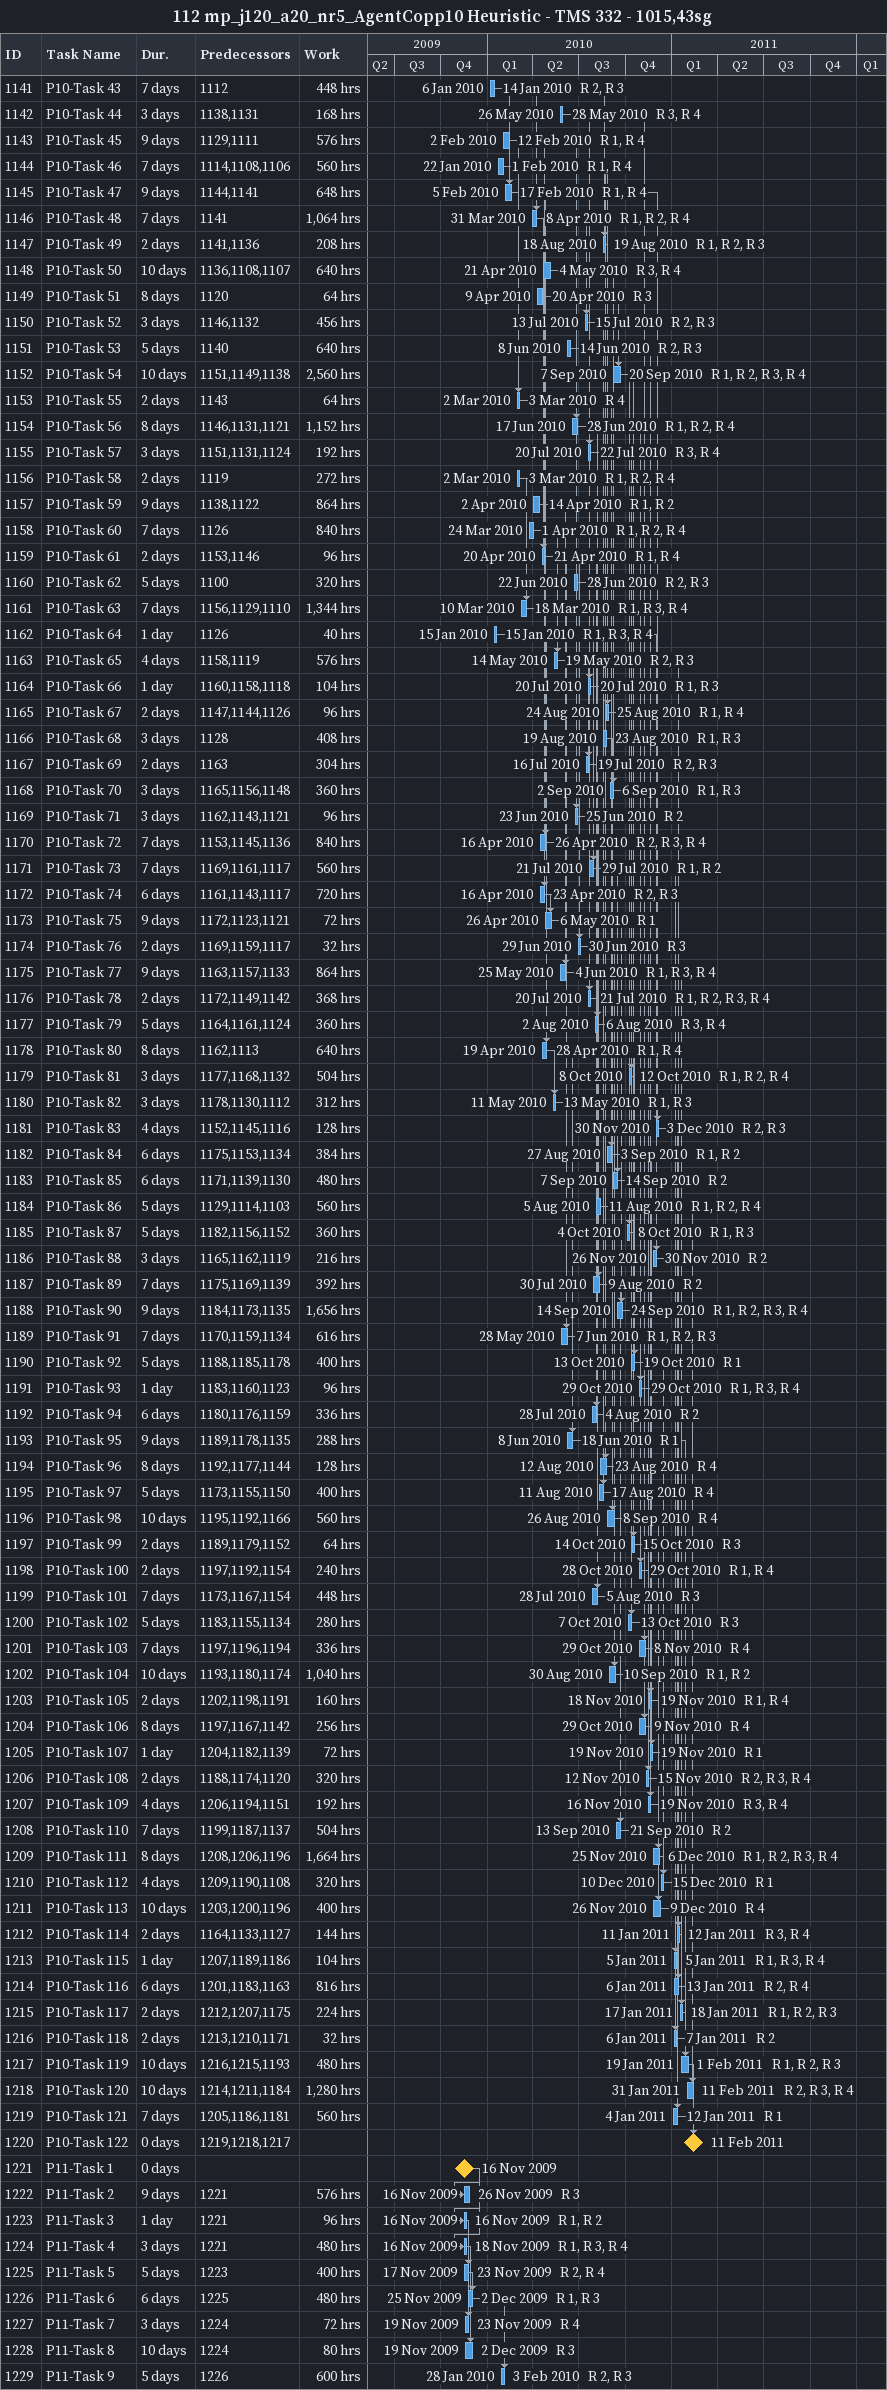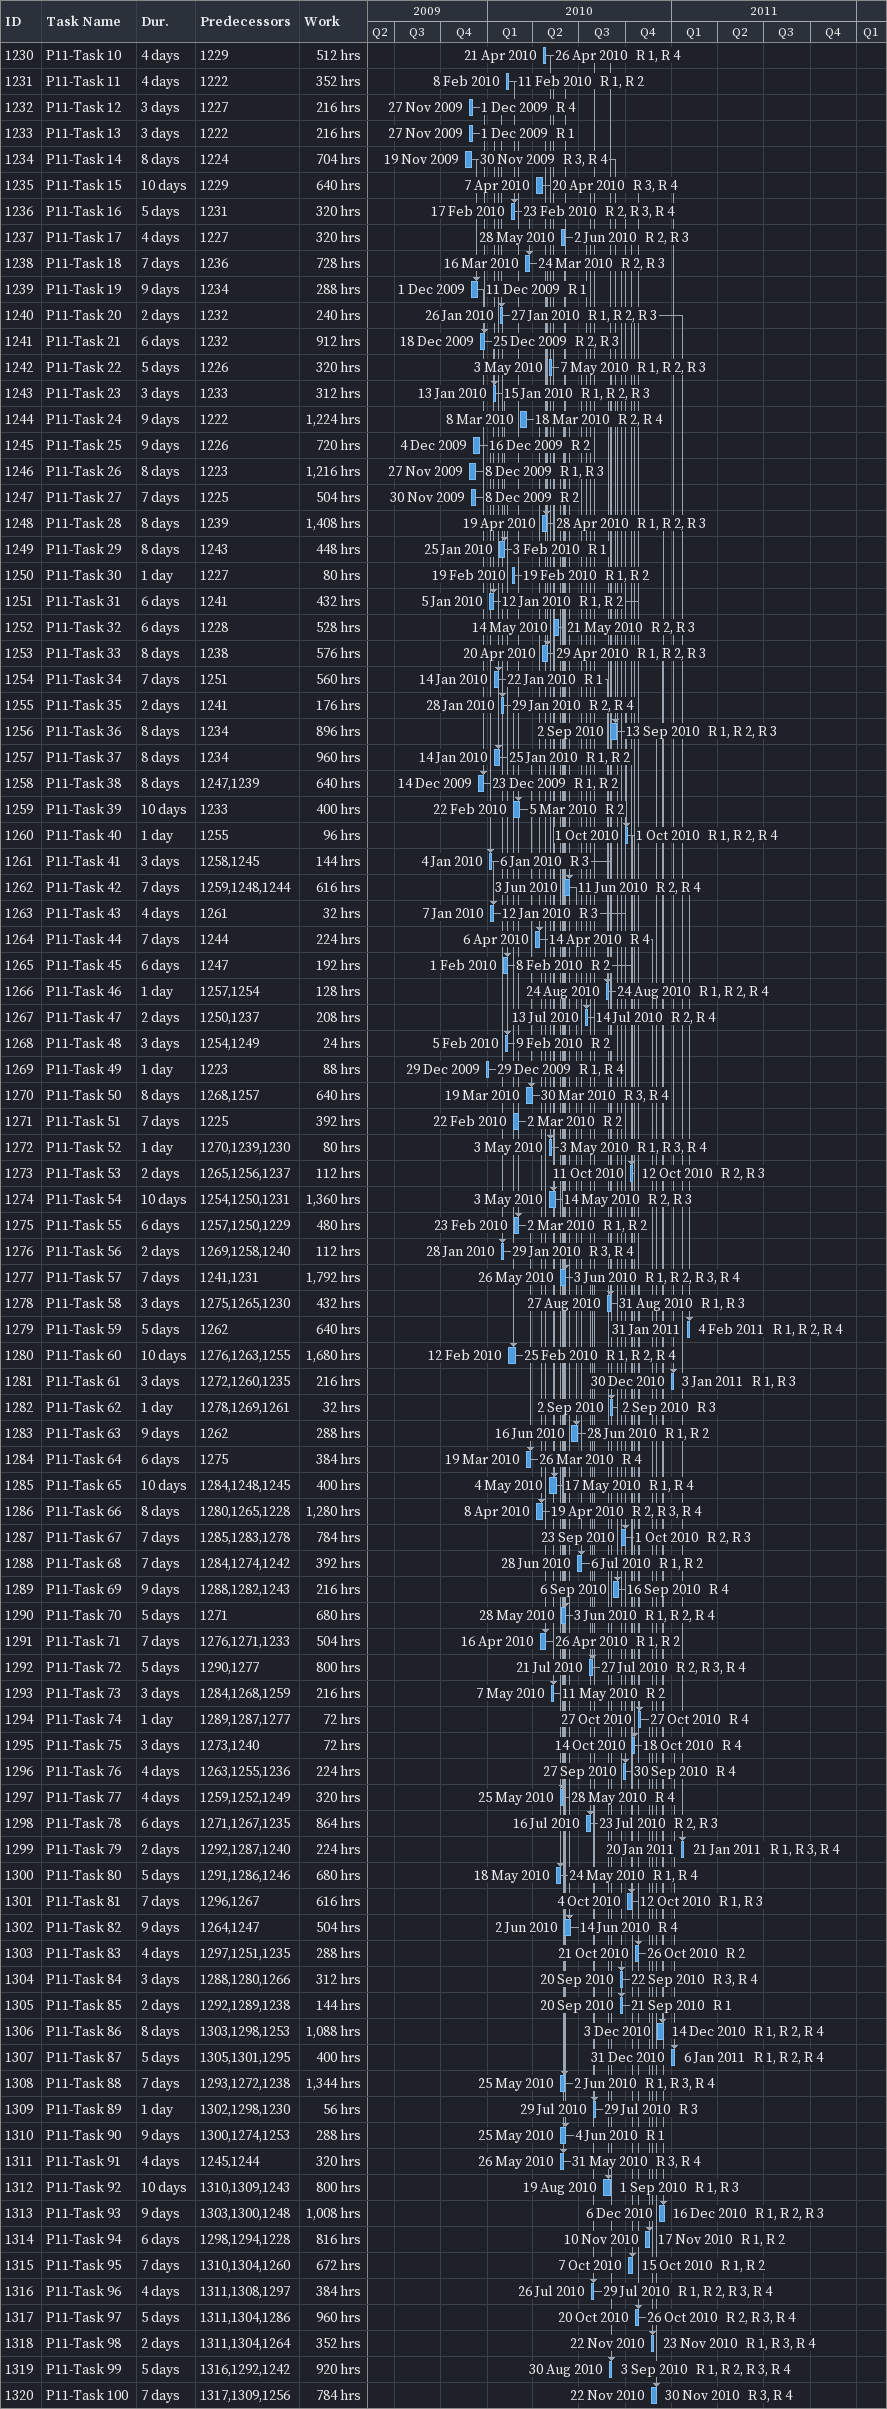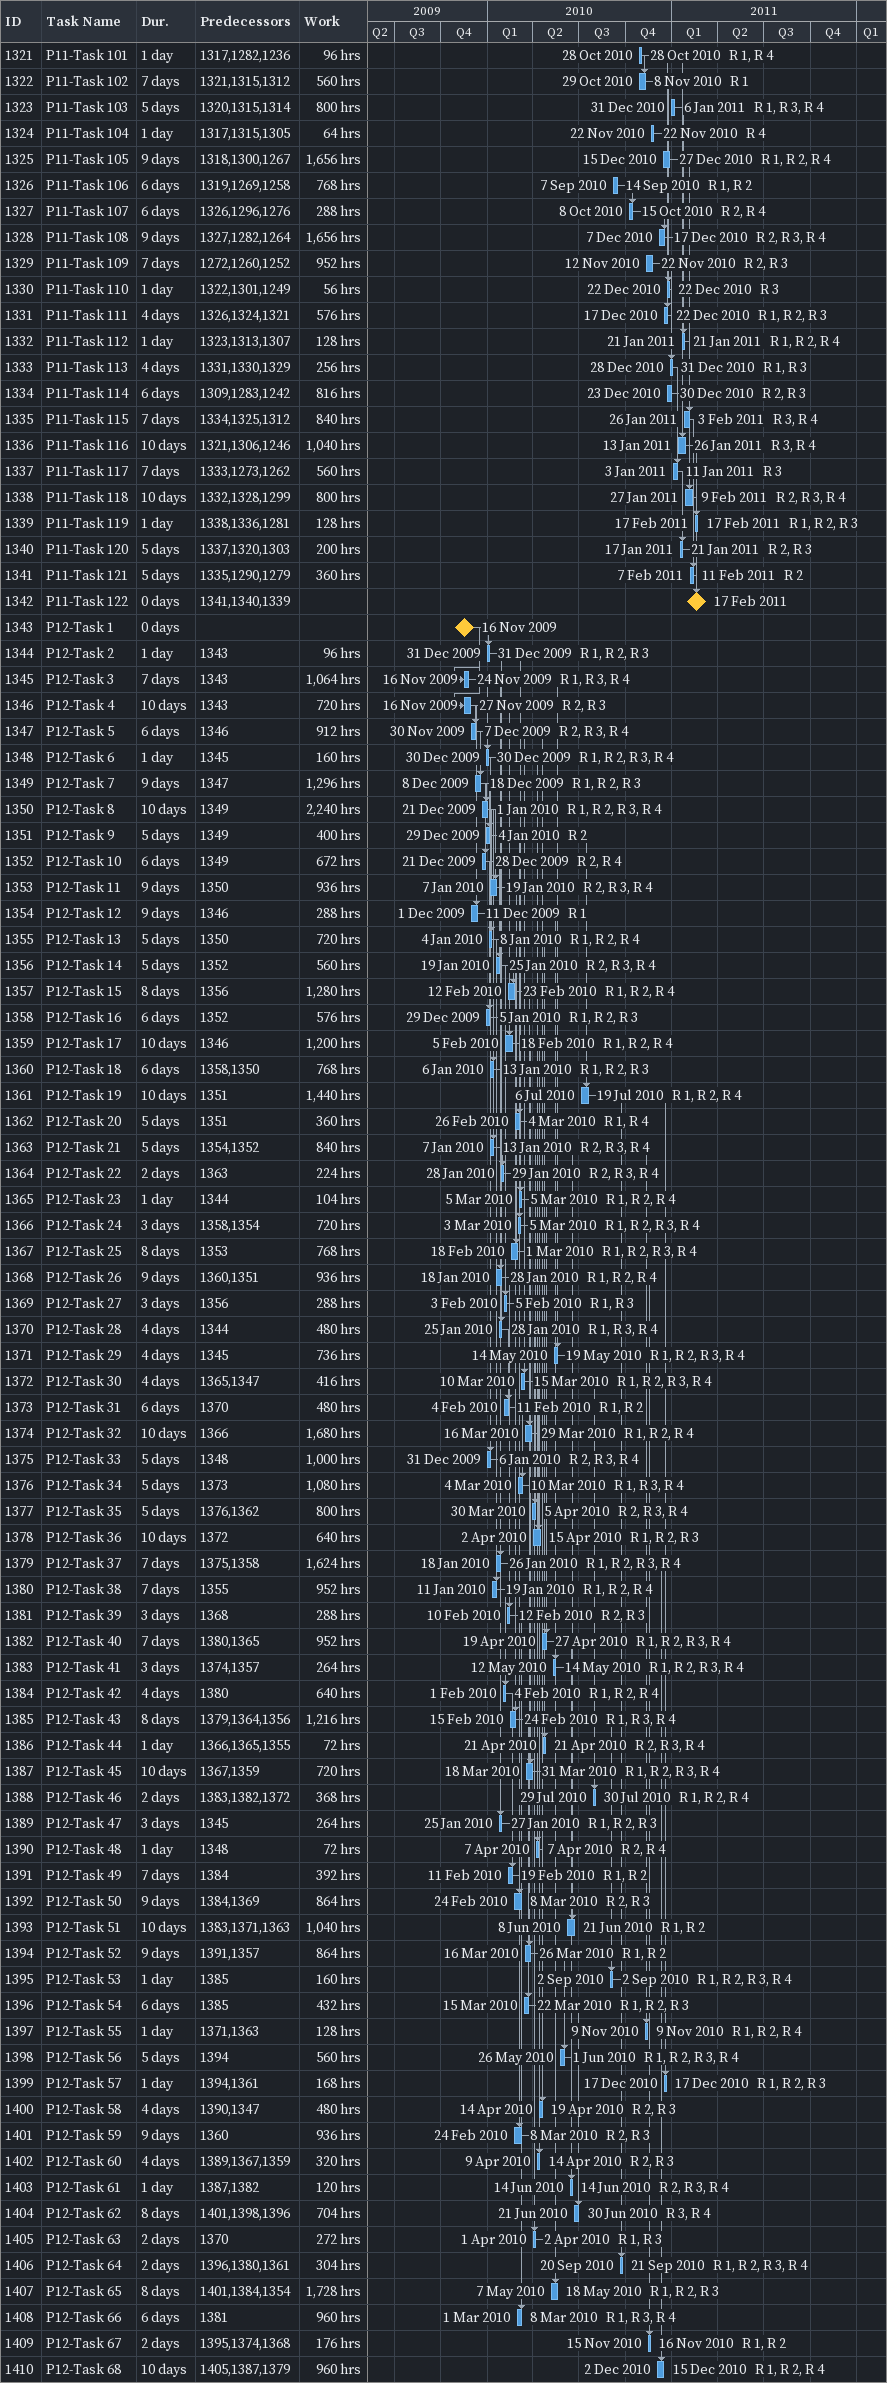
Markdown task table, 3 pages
112 mp_j120_a20_nr5_AgentCopp10 Heuristic - TMS 332 - 1015,43sg

| ID | Task | Duration | Start | Finish | Predecessors | Resources | Work (h) |
|---|---|---|---|---|---|---|---|
| 1141 | P10-Task 43 | 7d | 2010-01-06 | 2010-01-14 | 1112 | R 2, R 3 | 448 |
| 1142 | P10-Task 44 | 3d | 2010-05-26 | 2010-05-28 | 1138, 1131 | R 3, R 4 | 168 |
| 1143 | P10-Task 45 | 9d | 2010-02-02 | 2010-02-12 | 1129, 1111 | R 1, R 4 | 576 |
| 1144 | P10-Task 46 | 7d | 2010-01-22 | 2010-02-01 | 1114, 1108, 1106 | R 1, R 4 | 560 |
| 1145 | P10-Task 47 | 9d | 2010-02-05 | 2010-02-17 | 1144, 1141 | R 1, R 4 | 648 |
| 1146 | P10-Task 48 | 7d | 2010-03-31 | 2010-04-08 | 1141 | R 1, R 2, R 4 | 1064 |
| 1147 | P10-Task 49 | 2d | 2010-08-18 | 2010-08-19 | 1141, 1136 | R 1, R 2, R 3 | 208 |
| 1148 | P10-Task 50 | 10d | 2010-04-21 | 2010-05-04 | 1136, 1108, 1107 | R 3, R 4 | 640 |
| 1149 | P10-Task 51 | 8d | 2010-04-09 | 2010-04-20 | 1120 | R 3 | 64 |
| 1150 | P10-Task 52 | 3d | 2010-07-13 | 2010-07-15 | 1146, 1132 | R 2, R 3 | 456 |
| 1151 | P10-Task 53 | 5d | 2010-06-08 | 2010-06-14 | 1140 | R 2, R 3 | 640 |
| 1152 | P10-Task 54 | 10d | 2010-09-07 | 2010-09-20 | 1151, 1149, 1138 | R 1, R 2, R 3, R 4 | 2560 |
| 1153 | P10-Task 55 | 2d | 2010-03-02 | 2010-03-03 | 1143 | R 4 | 64 |
| 1154 | P10-Task 56 | 8d | 2010-06-17 | 2010-06-28 | 1146, 1131, 1121 | R 1, R 2, R 4 | 1152 |
| 1155 | P10-Task 57 | 3d | 2010-07-20 | 2010-07-22 | 1151, 1131, 1124 | R 3, R 4 | 192 |
| 1156 | P10-Task 58 | 2d | 2010-03-02 | 2010-03-03 | 1119 | R 1, R 2, R 4 | 272 |
| 1157 | P10-Task 59 | 9d | 2010-04-02 | 2010-04-14 | 1138, 1122 | R 1, R 2 | 864 |
| 1158 | P10-Task 60 | 7d | 2010-03-24 | 2010-04-01 | 1126 | R 1, R 2, R 4 | 840 |
| 1159 | P10-Task 61 | 2d | 2010-04-20 | 2010-04-21 | 1153, 1146 | R 1, R 4 | 96 |
| 1160 | P10-Task 62 | 5d | 2010-06-22 | 2010-06-28 | 1100 | R 2, R 3 | 320 |
| 1161 | P10-Task 63 | 7d | 2010-03-10 | 2010-03-18 | 1156, 1129, 1110 | R 1, R 3, R 4 | 1344 |
| 1162 | P10-Task 64 | 1d | 2010-01-15 | 2010-01-15 | 1126 | R 1, R 3, R 4 | 40 |
| 1163 | P10-Task 65 | 4d | 2010-05-14 | 2010-05-19 | 1158, 1119 | R 2, R 3 | 576 |
| 1164 | P10-Task 66 | 1d | 2010-07-20 | 2010-07-20 | 1160, 1158, 1118 | R 1, R 3 | 104 |
| 1165 | P10-Task 67 | 2d | 2010-08-24 | 2010-08-25 | 1147, 1144, 1126 | R 1, R 4 | 96 |
| 1166 | P10-Task 68 | 3d | 2010-08-19 | 2010-08-23 | 1128 | R 1, R 3 | 408 |
| 1167 | P10-Task 69 | 2d | 2010-07-16 | 2010-07-19 | 1163 | R 2, R 3 | 304 |
| 1168 | P10-Task 70 | 3d | 2010-09-02 | 2010-09-06 | 1165, 1156, 1148 | R 1, R 3 | 360 |
| 1169 | P10-Task 71 | 3d | 2010-06-23 | 2010-06-25 | 1162, 1143, 1121 | R 2 | 96 |
| 1170 | P10-Task 72 | 7d | 2010-04-16 | 2010-04-26 | 1153, 1145, 1136 | R 2, R 3, R 4 | 840 |
| 1171 | P10-Task 73 | 7d | 2010-07-21 | 2010-07-29 | 1169, 1161, 1117 | R 1, R 2 | 560 |
| 1172 | P10-Task 74 | 6d | 2010-04-16 | 2010-04-23 | 1161, 1143, 1117 | R 2, R 3 | 720 |
| 1173 | P10-Task 75 | 9d | 2010-04-26 | 2010-05-06 | 1172, 1123, 1121 | R 1 | 72 |
| 1174 | P10-Task 76 | 2d | 2010-06-29 | 2010-06-30 | 1169, 1159, 1117 | R 3 | 32 |
| 1175 | P10-Task 77 | 9d | 2010-05-25 | 2010-06-04 | 1163, 1157, 1133 | R 1, R 3, R 4 | 864 |
| 1176 | P10-Task 78 | 2d | 2010-07-20 | 2010-07-21 | 1172, 1149, 1142 | R 1, R 2, R 3, R 4 | 368 |
| 1177 | P10-Task 79 | 5d | 2010-08-02 | 2010-08-06 | 1164, 1161, 1124 | R 3, R 4 | 360 |
| 1178 | P10-Task 80 | 8d | 2010-04-19 | 2010-04-28 | 1162, 1113 | R 1, R 4 | 640 |
| 1179 | P10-Task 81 | 3d | 2010-10-08 | 2010-10-12 | 1177, 1168, 1132 | R 1, R 2, R 4 | 504 |
| 1180 | P10-Task 82 | 3d | 2010-05-11 | 2010-05-13 | 1178, 1130, 1112 | R 1, R 3 | 312 |
| 1181 | P10-Task 83 | 4d | 2010-11-30 | 2010-12-03 | 1152, 1145, 1116 | R 2, R 3 | 128 |
| 1182 | P10-Task 84 | 6d | 2010-08-27 | 2010-09-03 | 1175, 1153, 1134 | R 1, R 2 | 384 |
| 1183 | P10-Task 85 | 6d | 2010-09-07 | 2010-09-14 | 1171, 1139, 1130 | R 2 | 480 |
| 1184 | P10-Task 86 | 5d | 2010-08-05 | 2010-08-11 | 1129, 1114, 1103 | R 1, R 2, R 4 | 560 |
| 1185 | P10-Task 87 | 5d | 2010-10-04 | 2010-10-08 | 1182, 1156, 1152 | R 1, R 3 | 360 |
| 1186 | P10-Task 88 | 3d | 2010-11-26 | 2010-11-30 | 1165, 1162, 1119 | R 2 | 216 |
| 1187 | P10-Task 89 | 7d | 2010-07-30 | 2010-08-09 | 1175, 1169, 1139 | R 2 | 392 |
| 1188 | P10-Task 90 | 9d | 2010-09-14 | 2010-09-24 | 1184, 1173, 1135 | R 1, R 2, R 3, R 4 | 1656 |
| 1189 | P10-Task 91 | 7d | 2010-05-28 | 2010-06-07 | 1170, 1159, 1134 | R 1, R 2, R 3 | 616 |
| 1190 | P10-Task 92 | 5d | 2010-10-13 | 2010-10-19 | 1188, 1185, 1178 | R 1 | 400 |
| 1191 | P10-Task 93 | 1d | 2010-10-29 | 2010-10-29 | 1183, 1160, 1123 | R 1, R 3, R 4 | 96 |
| 1192 | P10-Task 94 | 6d | 2010-07-28 | 2010-08-04 | 1180, 1176, 1159 | R 2 | 336 |
| 1193 | P10-Task 95 | 9d | 2010-06-08 | 2010-06-18 | 1189, 1178, 1135 | R 1 | 288 |
| 1194 | P10-Task 96 | 8d | 2010-08-12 | 2010-08-23 | 1192, 1177, 1144 | R 4 | 128 |
| 1195 | P10-Task 97 | 5d | 2010-08-11 | 2010-08-17 | 1173, 1155, 1150 | R 4 | 400 |
| 1196 | P10-Task 98 | 10d | 2010-08-26 | 2010-09-08 | 1195, 1192, 1166 | R 4 | 560 |
| 1197 | P10-Task 99 | 2d | 2010-10-14 | 2010-10-15 | 1189, 1179, 1152 | R 3 | 64 |
| 1198 | P10-Task 100 | 2d | 2010-10-28 | 2010-10-29 | 1197, 1192, 1154 | R 1, R 4 | 240 |
| 1199 | P10-Task 101 | 7d | 2010-07-28 | 2010-08-05 | 1173, 1167, 1154 | R 3 | 448 |
| 1200 | P10-Task 102 | 5d | 2010-10-07 | 2010-10-13 | 1183, 1155, 1134 | R 3 | 280 |
| 1201 | P10-Task 103 | 7d | 2010-10-29 | 2010-11-08 | 1197, 1196, 1194 | R 4 | 336 |
| 1202 | P10-Task 104 | 10d | 2010-08-30 | 2010-09-10 | 1193, 1180, 1174 | R 1, R 2 | 1040 |
| 1203 | P10-Task 105 | 2d | 2010-11-18 | 2010-11-19 | 1202, 1198, 1191 | R 1, R 4 | 160 |
| 1204 | P10-Task 106 | 8d | 2010-10-29 | 2010-11-09 | 1197, 1167, 1142 | R 4 | 256 |
| 1205 | P10-Task 107 | 1d | 2010-11-19 | 2010-11-19 | 1204, 1182, 1139 | R 1 | 72 |
| 1206 | P10-Task 108 | 2d | 2010-11-12 | 2010-11-15 | 1188, 1174, 1120 | R 2, R 3, R 4 | 320 |
| 1207 | P10-Task 109 | 4d | 2010-11-16 | 2010-11-19 | 1206, 1194, 1151 | R 3, R 4 | 192 |
| 1208 | P10-Task 110 | 7d | 2010-09-13 | 2010-09-21 | 1199, 1187, 1137 | R 2 | 504 |
| 1209 | P10-Task 111 | 8d | 2010-11-25 | 2010-12-06 | 1208, 1206, 1196 | R 1, R 2, R 3, R 4 | 1664 |
| 1210 | P10-Task 112 | 4d | 2010-12-10 | 2010-12-15 | 1209, 1190, 1108 | R 1 | 320 |
| 1211 | P10-Task 113 | 10d | 2010-11-26 | 2010-12-09 | 1203, 1200, 1196 | R 4 | 400 |
| 1212 | P10-Task 114 | 2d | 2011-01-11 | 2011-01-12 | 1164, 1133, 1127 | R 3, R 4 | 144 |
| 1213 | P10-Task 115 | 1d | 2011-01-05 | 2011-01-05 | 1207, 1189, 1186 | R 1, R 3, R 4 | 104 |
| 1214 | P10-Task 116 | 6d | 2011-01-06 | 2011-01-13 | 1201, 1183, 1163 | R 2, R 4 | 816 |
| 1215 | P10-Task 117 | 2d | 2011-01-17 | 2011-01-18 | 1212, 1207, 1175 | R 1, R 2, R 3 | 224 |
| 1216 | P10-Task 118 | 2d | 2011-01-06 | 2011-01-07 | 1213, 1210, 1171 | R 2 | 32 |
| 1217 | P10-Task 119 | 10d | 2011-01-19 | 2011-02-01 | 1216, 1215, 1193 | R 1, R 2, R 3 | 480 |
| 1218 | P10-Task 120 | 10d | 2011-01-31 | 2011-02-11 | 1214, 1211, 1184 | R 2, R 3, R 4 | 1280 |
| 1219 | P10-Task 121 | 7d | 2011-01-04 | 2011-01-12 | 1205, 1186, 1181 | R 1 | 560 |
| 1220 | P10-Task 122 | 0d | 2011-02-11 | 2011-02-11 | 1219, 1218, 1217 |  |  |
| 1221 | P11-Task 1 | 0d | 2009-11-16 | 2009-11-16 |  |  |  |
| 1222 | P11-Task 2 | 9d | 2009-11-16 | 2009-11-26 | 1221 | R 3 | 576 |
| 1223 | P11-Task 3 | 1d | 2009-11-16 | 2009-11-16 | 1221 | R 1, R 2 | 96 |
| 1224 | P11-Task 4 | 3d | 2009-11-16 | 2009-11-18 | 1221 | R 1, R 3, R 4 | 480 |
| 1225 | P11-Task 5 | 5d | 2009-11-17 | 2009-11-23 | 1223 | R 2, R 4 | 400 |
| 1226 | P11-Task 6 | 6d | 2009-11-25 | 2009-12-02 | 1225 | R 1, R 3 | 480 |
| 1227 | P11-Task 7 | 3d | 2009-11-19 | 2009-11-23 | 1224 | R 4 | 72 |
| 1228 | P11-Task 8 | 10d | 2009-11-19 | 2009-12-02 | 1224 | R 3 | 80 |
| 1229 | P11-Task 9 | 5d | 2010-01-28 | 2010-02-03 | 1226 | R 2, R 3 | 600 |
| 1230 | P11-Task 10 | 4d | 2010-04-21 | 2010-04-26 | 1229 | R 1, R 4 | 512 |
| 1231 | P11-Task 11 | 4d | 2010-02-08 | 2010-02-11 | 1222 | R 1, R 2 | 352 |
| 1232 | P11-Task 12 | 3d | 2009-11-27 | 2009-12-01 | 1227 | R 4 | 216 |
| 1233 | P11-Task 13 | 3d | 2009-11-27 | 2009-12-01 | 1222 | R 1 | 216 |
| 1234 | P11-Task 14 | 8d | 2009-11-19 | 2009-11-30 | 1224 | R 3, R 4 | 704 |
| 1235 | P11-Task 15 | 10d | 2010-04-07 | 2010-04-20 | 1229 | R 3, R 4 | 640 |
| 1236 | P11-Task 16 | 5d | 2010-02-17 | 2010-02-23 | 1231 | R 2, R 3, R 4 | 320 |
| 1237 | P11-Task 17 | 4d | 2010-05-28 | 2010-06-02 | 1227 | R 2, R 3 | 320 |
| 1238 | P11-Task 18 | 7d | 2010-03-16 | 2010-03-24 | 1236 | R 2, R 3 | 728 |
| 1239 | P11-Task 19 | 9d | 2009-12-01 | 2009-12-11 | 1234 | R 1 | 288 |
| 1240 | P11-Task 20 | 2d | 2010-01-26 | 2010-01-27 | 1232 | R 1, R 2, R 3 | 240 |
| 1241 | P11-Task 21 | 6d | 2009-12-18 | 2009-12-25 | 1232 | R 2, R 3 | 912 |
| 1242 | P11-Task 22 | 5d | 2010-05-03 | 2010-05-07 | 1226 | R 1, R 2, R 3 | 320 |
| 1243 | P11-Task 23 | 3d | 2010-01-13 | 2010-01-15 | 1233 | R 1, R 2, R 3 | 312 |
| 1244 | P11-Task 24 | 9d | 2010-03-08 | 2010-03-18 | 1222 | R 2, R 4 | 1224 |
| 1245 | P11-Task 25 | 9d | 2009-12-04 | 2009-12-16 | 1226 | R 2 | 720 |
| 1246 | P11-Task 26 | 8d | 2009-11-27 | 2009-12-08 | 1223 | R 1, R 3 | 1216 |
| 1247 | P11-Task 27 | 7d | 2009-11-30 | 2009-12-08 | 1225 | R 2 | 504 |
| 1248 | P11-Task 28 | 8d | 2010-04-19 | 2010-04-28 | 1239 | R 1, R 2, R 3 | 1408 |
| 1249 | P11-Task 29 | 8d | 2010-01-25 | 2010-02-03 | 1243 | R 1 | 448 |
| 1250 | P11-Task 30 | 1d | 2010-02-19 | 2010-02-19 | 1227 | R 1, R 2 | 80 |
| 1251 | P11-Task 31 | 6d | 2010-01-05 | 2010-01-12 | 1241 | R 1, R 2 | 432 |
| 1252 | P11-Task 32 | 6d | 2010-05-14 | 2010-05-21 | 1228 | R 2, R 3 | 528 |
| 1253 | P11-Task 33 | 8d | 2010-04-20 | 2010-04-29 | 1238 | R 1, R 2, R 3 | 576 |
| 1254 | P11-Task 34 | 7d | 2010-01-14 | 2010-01-22 | 1251 | R 1 | 560 |
| 1255 | P11-Task 35 | 2d | 2010-01-28 | 2010-01-29 | 1241 | R 2, R 4 | 176 |
| 1256 | P11-Task 36 | 8d | 2010-09-02 | 2010-09-13 | 1234 | R 1, R 2, R 3 | 896 |
| 1257 | P11-Task 37 | 8d | 2010-01-14 | 2010-01-25 | 1234 | R 1, R 2 | 960 |
| 1258 | P11-Task 38 | 8d | 2009-12-14 | 2009-12-23 | 1247, 1239 | R 1, R 2 | 640 |
| 1259 | P11-Task 39 | 10d | 2010-02-22 | 2010-03-05 | 1233 | R 2 | 400 |
| 1260 | P11-Task 40 | 1d | 2010-10-01 | 2010-10-01 | 1255 | R 1, R 2, R 4 | 96 |
| 1261 | P11-Task 41 | 3d | 2010-01-04 | 2010-01-06 | 1258, 1245 | R 3 | 144 |
| 1262 | P11-Task 42 | 7d | 2010-06-03 | 2010-06-11 | 1259, 1248, 1244 | R 2, R 4 | 616 |
| 1263 | P11-Task 43 | 4d | 2010-01-07 | 2010-01-12 | 1261 | R 3 | 32 |
| 1264 | P11-Task 44 | 7d | 2010-04-06 | 2010-04-14 | 1244 | R 4 | 224 |
| 1265 | P11-Task 45 | 6d | 2010-02-01 | 2010-02-08 | 1247 | R 2 | 192 |
| 1266 | P11-Task 46 | 1d | 2010-08-24 | 2010-08-24 | 1257, 1254 | R 1, R 2, R 4 | 128 |
| 1267 | P11-Task 47 | 2d | 2010-07-13 | 2010-07-14 | 1250, 1237 | R 2, R 4 | 208 |
| 1268 | P11-Task 48 | 3d | 2010-02-05 | 2010-02-09 | 1254, 1249 | R 2 | 24 |
| 1269 | P11-Task 49 | 1d | 2009-12-29 | 2009-12-29 | 1223 | R 1, R 4 | 88 |
| 1270 | P11-Task 50 | 8d | 2010-03-19 | 2010-03-30 | 1268, 1257 | R 3, R 4 | 640 |
| 1271 | P11-Task 51 | 7d | 2010-02-22 | 2010-03-02 | 1225 | R 2 | 392 |
| 1272 | P11-Task 52 | 1d | 2010-05-03 | 2010-05-03 | 1270, 1239, 1230 | R 1, R 3, R 4 | 80 |
| 1273 | P11-Task 53 | 2d | 2010-10-11 | 2010-10-12 | 1265, 1256, 1237 | R 2, R 3 | 112 |
| 1274 | P11-Task 54 | 10d | 2010-05-03 | 2010-05-14 | 1254, 1250, 1231 | R 2, R 3 | 1360 |
| 1275 | P11-Task 55 | 6d | 2010-02-23 | 2010-03-02 | 1257, 1250, 1229 | R 1, R 2 | 480 |
| 1276 | P11-Task 56 | 2d | 2010-01-28 | 2010-01-29 | 1269, 1258, 1240 | R 3, R 4 | 112 |
| 1277 | P11-Task 57 | 7d | 2010-05-26 | 2010-06-03 | 1241, 1231 | R 1, R 2, R 3, R 4 | 1792 |
| 1278 | P11-Task 58 | 3d | 2010-08-27 | 2010-08-31 | 1275, 1265, 1230 | R 1, R 3 | 432 |
| 1279 | P11-Task 59 | 5d | 2011-01-31 | 2011-02-04 | 1262 | R 1, R 2, R 4 | 640 |
| 1280 | P11-Task 60 | 10d | 2010-02-12 | 2010-02-25 | 1276, 1263, 1255 | R 1, R 2, R 4 | 1680 |
| 1281 | P11-Task 61 | 3d | 2010-12-30 | 2011-01-03 | 1272, 1260, 1235 | R 1, R 3 | 216 |
| 1282 | P11-Task 62 | 1d | 2010-09-02 | 2010-09-02 | 1278, 1269, 1261 | R 3 | 32 |
| 1283 | P11-Task 63 | 9d | 2010-06-16 | 2010-06-28 | 1262 | R 1, R 2 | 288 |
| 1284 | P11-Task 64 | 6d | 2010-03-19 | 2010-03-26 | 1275 | R 4 | 384 |
| 1285 | P11-Task 65 | 10d | 2010-05-04 | 2010-05-17 | 1284, 1248, 1245 | R 1, R 4 | 400 |
| 1286 | P11-Task 66 | 8d | 2010-04-08 | 2010-04-19 | 1280, 1265, 1228 | R 2, R 3, R 4 | 1280 |
| 1287 | P11-Task 67 | 7d | 2010-09-23 | 2010-10-01 | 1285, 1283, 1278 | R 2, R 3 | 784 |
| 1288 | P11-Task 68 | 7d | 2010-06-28 | 2010-07-06 | 1284, 1274, 1242 | R 1, R 2 | 392 |
| 1289 | P11-Task 69 | 9d | 2010-09-06 | 2010-09-16 | 1288, 1282, 1243 | R 4 | 216 |
| 1290 | P11-Task 70 | 5d | 2010-05-28 | 2010-06-03 | 1271 | R 1, R 2, R 4 | 680 |
| 1291 | P11-Task 71 | 7d | 2010-04-16 | 2010-04-26 | 1276, 1271, 1233 | R 1, R 2 | 504 |
| 1292 | P11-Task 72 | 5d | 2010-07-21 | 2010-07-27 | 1290, 1277 | R 2, R 3, R 4 | 800 |
| 1293 | P11-Task 73 | 3d | 2010-05-07 | 2010-05-11 | 1284, 1268, 1259 | R 2 | 216 |
| 1294 | P11-Task 74 | 1d | 2010-10-27 | 2010-10-27 | 1289, 1287, 1277 | R 4 | 72 |
| 1295 | P11-Task 75 | 3d | 2010-10-14 | 2010-10-18 | 1273, 1240 | R 4 | 72 |
| 1296 | P11-Task 76 | 4d | 2010-09-27 | 2010-09-30 | 1263, 1255, 1236 | R 4 | 224 |
| 1297 | P11-Task 77 | 4d | 2010-05-25 | 2010-05-28 | 1259, 1252, 1249 | R 4 | 320 |
| 1298 | P11-Task 78 | 6d | 2010-07-16 | 2010-07-23 | 1271, 1267, 1235 | R 2, R 3 | 864 |
| 1299 | P11-Task 79 | 2d | 2011-01-20 | 2011-01-21 | 1292, 1287, 1240 | R 1, R 3, R 4 | 224 |
| 1300 | P11-Task 80 | 5d | 2010-05-18 | 2010-05-24 | 1291, 1286, 1246 | R 1, R 4 | 680 |
| 1301 | P11-Task 81 | 7d | 2010-10-04 | 2010-10-12 | 1296, 1267 | R 1, R 3 | 616 |
| 1302 | P11-Task 82 | 9d | 2010-06-02 | 2010-06-14 | 1264, 1247 | R 4 | 504 |
| 1303 | P11-Task 83 | 4d | 2010-10-21 | 2010-10-26 | 1297, 1251, 1235 | R 2 | 288 |
| 1304 | P11-Task 84 | 3d | 2010-09-20 | 2010-09-22 | 1288, 1280, 1266 | R 3, R 4 | 312 |
| 1305 | P11-Task 85 | 2d | 2010-09-20 | 2010-09-21 | 1292, 1289, 1238 | R 1 | 144 |
| 1306 | P11-Task 86 | 8d | 2010-12-03 | 2010-12-14 | 1303, 1298, 1253 | R 1, R 2, R 4 | 1088 |
| 1307 | P11-Task 87 | 5d | 2010-12-31 | 2011-01-06 | 1305, 1301, 1295 | R 1, R 2, R 4 | 400 |
| 1308 | P11-Task 88 | 7d | 2010-05-25 | 2010-06-02 | 1293, 1272, 1238 | R 1, R 3, R 4 | 1344 |
| 1309 | P11-Task 89 | 1d | 2010-07-29 | 2010-07-29 | 1302, 1298, 1230 | R 3 | 56 |
| 1310 | P11-Task 90 | 9d | 2010-05-25 | 2010-06-04 | 1300, 1274, 1253 | R 1 | 288 |
| 1311 | P11-Task 91 | 4d | 2010-05-26 | 2010-05-31 | 1245, 1244 | R 3, R 4 | 320 |
| 1312 | P11-Task 92 | 10d | 2010-08-19 | 2010-09-01 | 1310, 1309, 1243 | R 1, R 3 | 800 |
| 1313 | P11-Task 93 | 9d | 2010-12-06 | 2010-12-16 | 1303, 1300, 1248 | R 1, R 2, R 3 | 1008 |
| 1314 | P11-Task 94 | 6d | 2010-11-10 | 2010-11-17 | 1298, 1294, 1228 | R 1, R 2 | 816 |
| 1315 | P11-Task 95 | 7d | 2010-10-07 | 2010-10-15 | 1310, 1304, 1260 | R 1, R 2 | 672 |
| 1316 | P11-Task 96 | 4d | 2010-07-26 | 2010-07-29 | 1311, 1308, 1297 | R 1, R 2, R 3, R 4 | 384 |
| 1317 | P11-Task 97 | 5d | 2010-10-20 | 2010-10-26 | 1311, 1304, 1286 | R 2, R 3, R 4 | 960 |
| 1318 | P11-Task 98 | 2d | 2010-11-22 | 2010-11-23 | 1311, 1304, 1264 | R 1, R 3, R 4 | 352 |
| 1319 | P11-Task 99 | 5d | 2010-08-30 | 2010-09-03 | 1316, 1292, 1242 | R 1, R 2, R 3, R 4 | 920 |
| 1320 | P11-Task 100 | 7d | 2010-11-22 | 2010-11-30 | 1317, 1309, 1256 | R 3, R 4 | 784 |
| 1321 | P11-Task 101 | 1d | 2010-10-28 | 2010-10-28 | 1317, 1282, 1236 | R 1, R 4 | 96 |
| 1322 | P11-Task 102 | 7d | 2010-10-29 | 2010-11-08 | 1321, 1315, 1312 | R 1 | 560 |
| 1323 | P11-Task 103 | 5d | 2010-12-31 | 2011-01-06 | 1320, 1315, 1314 | R 1, R 3, R 4 | 800 |
| 1324 | P11-Task 104 | 1d | 2010-11-22 | 2010-11-22 | 1317, 1315, 1305 | R 4 | 64 |
| 1325 | P11-Task 105 | 9d | 2010-12-15 | 2010-12-27 | 1318, 1300, 1267 | R 1, R 2, R 4 | 1656 |
| 1326 | P11-Task 106 | 6d | 2010-09-07 | 2010-09-14 | 1319, 1269, 1258 | R 1, R 2 | 768 |
| 1327 | P11-Task 107 | 6d | 2010-10-08 | 2010-10-15 | 1326, 1296, 1276 | R 2, R 4 | 288 |
| 1328 | P11-Task 108 | 9d | 2010-12-07 | 2010-12-17 | 1327, 1282, 1264 | R 2, R 3, R 4 | 1656 |
| 1329 | P11-Task 109 | 7d | 2010-11-12 | 2010-11-22 | 1272, 1260, 1252 | R 2, R 3 | 952 |
| 1330 | P11-Task 110 | 1d | 2010-12-22 | 2010-12-22 | 1322, 1301, 1249 | R 3 | 56 |
| 1331 | P11-Task 111 | 4d | 2010-12-17 | 2010-12-22 | 1326, 1324, 1321 | R 1, R 2, R 3 | 576 |
| 1332 | P11-Task 112 | 1d | 2011-01-21 | 2011-01-21 | 1323, 1313, 1307 | R 1, R 2, R 4 | 128 |
| 1333 | P11-Task 113 | 4d | 2010-12-28 | 2010-12-31 | 1331, 1330, 1329 | R 1, R 3 | 256 |
| 1334 | P11-Task 114 | 6d | 2010-12-23 | 2010-12-30 | 1309, 1283, 1242 | R 2, R 3 | 816 |
| 1335 | P11-Task 115 | 7d | 2011-01-26 | 2011-02-03 | 1334, 1325, 1312 | R 3, R 4 | 840 |
| 1336 | P11-Task 116 | 10d | 2011-01-13 | 2011-01-26 | 1321, 1306, 1246 | R 3, R 4 | 1040 |
| 1337 | P11-Task 117 | 7d | 2011-01-03 | 2011-01-11 | 1333, 1273, 1262 | R 3 | 560 |
| 1338 | P11-Task 118 | 10d | 2011-01-27 | 2011-02-09 | 1332, 1328, 1299 | R 2, R 3, R 4 | 800 |
| 1339 | P11-Task 119 | 1d | 2011-02-17 | 2011-02-17 | 1338, 1336, 1281 | R 1, R 2, R 3 | 128 |
| 1340 | P11-Task 120 | 5d | 2011-01-17 | 2011-01-21 | 1337, 1320, 1303 | R 2, R 3 | 200 |
| 1341 | P11-Task 121 | 5d | 2011-02-07 | 2011-02-11 | 1335, 1290, 1279 | R 2 | 360 |
| 1342 | P11-Task 122 | 0d | 2011-02-17 | 2011-02-17 | 1341, 1340, 1339 |  |  |
| 1343 | P12-Task 1 | 0d | 2009-11-16 | 2009-11-16 |  |  |  |
| 1344 | P12-Task 2 | 1d | 2009-12-31 | 2009-12-31 | 1343 | R 1, R 2, R 3 | 96 |
| 1345 | P12-Task 3 | 7d | 2009-11-16 | 2009-11-24 | 1343 | R 1, R 3, R 4 | 1064 |
| 1346 | P12-Task 4 | 10d | 2009-11-16 | 2009-11-27 | 1343 | R 2, R 3 | 720 |
| 1347 | P12-Task 5 | 6d | 2009-11-30 | 2009-12-07 | 1346 | R 2, R 3, R 4 | 912 |
| 1348 | P12-Task 6 | 1d | 2009-12-30 | 2009-12-30 | 1345 | R 1, R 2, R 3, R 4 | 160 |
| 1349 | P12-Task 7 | 9d | 2009-12-08 | 2009-12-18 | 1347 | R 1, R 2, R 3 | 1296 |
| 1350 | P12-Task 8 | 10d | 2009-12-21 | 2010-01-01 | 1349 | R 1, R 2, R 3, R 4 | 2240 |
| 1351 | P12-Task 9 | 5d | 2009-12-29 | 2010-01-04 | 1349 | R 2 | 400 |
| 1352 | P12-Task 10 | 6d | 2009-12-21 | 2009-12-28 | 1349 | R 2, R 4 | 672 |
| 1353 | P12-Task 11 | 9d | 2010-01-07 | 2010-01-19 | 1350 | R 2, R 3, R 4 | 936 |
| 1354 | P12-Task 12 | 9d | 2009-12-01 | 2009-12-11 | 1346 | R 1 | 288 |
| 1355 | P12-Task 13 | 5d | 2010-01-04 | 2010-01-08 | 1350 | R 1, R 2, R 4 | 720 |
| 1356 | P12-Task 14 | 5d | 2010-01-19 | 2010-01-25 | 1352 | R 2, R 3, R 4 | 560 |
| 1357 | P12-Task 15 | 8d | 2010-02-12 | 2010-02-23 | 1356 | R 1, R 2, R 4 | 1280 |
| 1358 | P12-Task 16 | 6d | 2009-12-29 | 2010-01-05 | 1352 | R 1, R 2, R 3 | 576 |
| 1359 | P12-Task 17 | 10d | 2010-02-05 | 2010-02-18 | 1346 | R 1, R 2, R 4 | 1200 |
| 1360 | P12-Task 18 | 6d | 2010-01-06 | 2010-01-13 | 1358, 1350 | R 1, R 2, R 3 | 768 |
| 1361 | P12-Task 19 | 10d | 2010-07-06 | 2010-07-19 | 1351 | R 1, R 2, R 4 | 1440 |
| 1362 | P12-Task 20 | 5d | 2010-02-26 | 2010-03-04 | 1351 | R 1, R 4 | 360 |
| 1363 | P12-Task 21 | 5d | 2010-01-07 | 2010-01-13 | 1354, 1352 | R 2, R 3, R 4 | 840 |
| 1364 | P12-Task 22 | 2d | 2010-01-28 | 2010-01-29 | 1363 | R 2, R 3, R 4 | 224 |
| 1365 | P12-Task 23 | 1d | 2010-03-05 | 2010-03-05 | 1344 | R 1, R 2, R 4 | 104 |
| 1366 | P12-Task 24 | 3d | 2010-03-03 | 2010-03-05 | 1358, 1354 | R 1, R 2, R 3, R 4 | 720 |
| 1367 | P12-Task 25 | 8d | 2010-02-18 | 2010-03-01 | 1353 | R 1, R 2, R 3, R 4 | 768 |
| 1368 | P12-Task 26 | 9d | 2010-01-18 | 2010-01-28 | 1360, 1351 | R 1, R 2, R 4 | 936 |
| 1369 | P12-Task 27 | 3d | 2010-02-03 | 2010-02-05 | 1356 | R 1, R 3 | 288 |
| 1370 | P12-Task 28 | 4d | 2010-01-25 | 2010-01-28 | 1344 | R 1, R 3, R 4 | 480 |
| 1371 | P12-Task 29 | 4d | 2010-05-14 | 2010-05-19 | 1345 | R 1, R 2, R 3, R 4 | 736 |
| 1372 | P12-Task 30 | 4d | 2010-03-10 | 2010-03-15 | 1365, 1347 | R 1, R 2, R 3, R 4 | 416 |
| 1373 | P12-Task 31 | 6d | 2010-02-04 | 2010-02-11 | 1370 | R 1, R 2 | 480 |
| 1374 | P12-Task 32 | 10d | 2010-03-16 | 2010-03-29 | 1366 | R 1, R 2, R 4 | 1680 |
| 1375 | P12-Task 33 | 5d | 2009-12-31 | 2010-01-06 | 1348 | R 2, R 3, R 4 | 1000 |
| 1376 | P12-Task 34 | 5d | 2010-03-04 | 2010-03-10 | 1373 | R 1, R 3, R 4 | 1080 |
| 1377 | P12-Task 35 | 5d | 2010-03-30 | 2010-04-05 | 1376, 1362 | R 2, R 3, R 4 | 800 |
| 1378 | P12-Task 36 | 10d | 2010-04-02 | 2010-04-15 | 1372 | R 1, R 2, R 3 | 640 |
| 1379 | P12-Task 37 | 7d | 2010-01-18 | 2010-01-26 | 1375, 1358 | R 1, R 2, R 3, R 4 | 1624 |
| 1380 | P12-Task 38 | 7d | 2010-01-11 | 2010-01-19 | 1355 | R 1, R 2, R 4 | 952 |
| 1381 | P12-Task 39 | 3d | 2010-02-10 | 2010-02-12 | 1368 | R 2, R 3 | 288 |
| 1382 | P12-Task 40 | 7d | 2010-04-19 | 2010-04-27 | 1380, 1365 | R 1, R 2, R 3, R 4 | 952 |
| 1383 | P12-Task 41 | 3d | 2010-05-12 | 2010-05-14 | 1374, 1357 | R 1, R 2, R 3, R 4 | 264 |
| 1384 | P12-Task 42 | 4d | 2010-02-01 | 2010-02-04 | 1380 | R 1, R 2, R 4 | 640 |
| 1385 | P12-Task 43 | 8d | 2010-02-15 | 2010-02-24 | 1379, 1364, 1356 | R 1, R 3, R 4 | 1216 |
| 1386 | P12-Task 44 | 1d | 2010-04-21 | 2010-04-21 | 1366, 1365, 1355 | R 2, R 3, R 4 | 72 |
| 1387 | P12-Task 45 | 10d | 2010-03-18 | 2010-03-31 | 1367, 1359 | R 1, R 2, R 3, R 4 | 720 |
| 1388 | P12-Task 46 | 2d | 2010-07-29 | 2010-07-30 | 1383, 1382, 1372 | R 1, R 2, R 4 | 368 |
| 1389 | P12-Task 47 | 3d | 2010-01-25 | 2010-01-27 | 1345 | R 1, R 2, R 3 | 264 |
| 1390 | P12-Task 48 | 1d | 2010-04-07 | 2010-04-07 | 1348 | R 2, R 4 | 72 |
| 1391 | P12-Task 49 | 7d | 2010-02-11 | 2010-02-19 | 1384 | R 1, R 2 | 392 |
| 1392 | P12-Task 50 | 9d | 2010-02-24 | 2010-03-08 | 1384, 1369 | R 2, R 3 | 864 |
| 1393 | P12-Task 51 | 10d | 2010-06-08 | 2010-06-21 | 1383, 1371, 1363 | R 1, R 2 | 1040 |
| 1394 | P12-Task 52 | 9d | 2010-03-16 | 2010-03-26 | 1391, 1357 | R 1, R 2 | 864 |
| 1395 | P12-Task 53 | 1d | 2010-09-02 | 2010-09-02 | 1385 | R 1, R 2, R 3, R 4 | 160 |
| 1396 | P12-Task 54 | 6d | 2010-03-15 | 2010-03-22 | 1385 | R 1, R 2, R 3 | 432 |
| 1397 | P12-Task 55 | 1d | 2010-11-09 | 2010-11-09 | 1371, 1363 | R 1, R 2, R 4 | 128 |
| 1398 | P12-Task 56 | 5d | 2010-05-26 | 2010-06-01 | 1394 | R 1, R 2, R 3, R 4 | 560 |
| 1399 | P12-Task 57 | 1d | 2010-12-17 | 2010-12-17 | 1394, 1361 | R 1, R 2, R 3 | 168 |
| 1400 | P12-Task 58 | 4d | 2010-04-14 | 2010-04-19 | 1390, 1347 | R 2, R 3 | 480 |
| 1401 | P12-Task 59 | 9d | 2010-02-24 | 2010-03-08 | 1360 | R 2, R 3 | 936 |
| 1402 | P12-Task 60 | 4d | 2010-04-09 | 2010-04-14 | 1389, 1367, 1359 | R 2, R 3 | 320 |
| 1403 | P12-Task 61 | 1d | 2010-06-14 | 2010-06-14 | 1387, 1382 | R 2, R 3, R 4 | 120 |
| 1404 | P12-Task 62 | 8d | 2010-06-21 | 2010-06-30 | 1401, 1398, 1396 | R 3, R 4 | 704 |
| 1405 | P12-Task 63 | 2d | 2010-04-01 | 2010-04-02 | 1370 | R 1, R 3 | 272 |
| 1406 | P12-Task 64 | 2d | 2010-09-20 | 2010-09-21 | 1396, 1380, 1361 | R 1, R 2, R 3, R 4 | 304 |
| 1407 | P12-Task 65 | 8d | 2010-05-07 | 2010-05-18 | 1401, 1384, 1354 | R 1, R 2, R 3 | 1728 |
| 1408 | P12-Task 66 | 6d | 2010-03-01 | 2010-03-08 | 1381 | R 1, R 3, R 4 | 960 |
| 1409 | P12-Task 67 | 2d | 2010-11-15 | 2010-11-16 | 1395, 1374, 1368 | R 1, R 2 | 176 |
| 1410 | P12-Task 68 | 10d | 2010-12-02 | 2010-12-15 | 1405, 1387, 1379 | R 1, R 2, R 4 | 960 |
